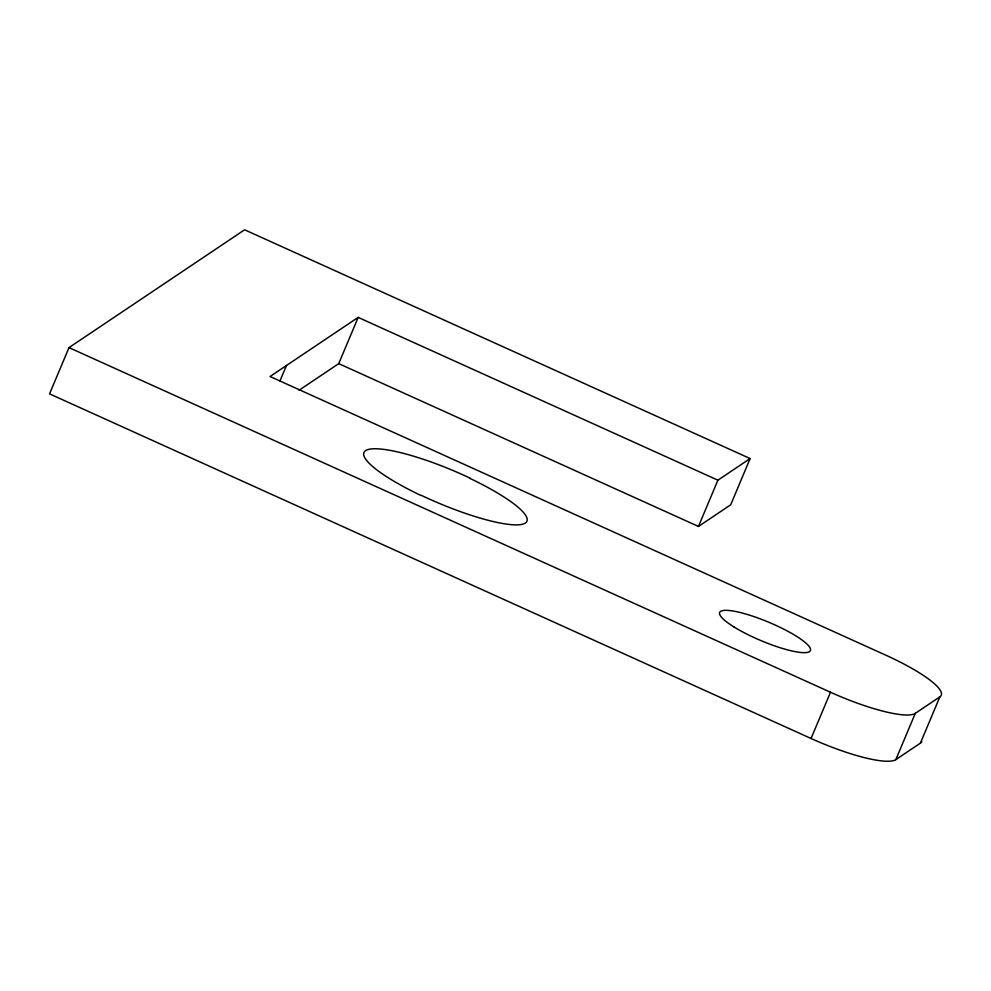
<?xml version="1.0" encoding="UTF-8"?>
<svg xmlns="http://www.w3.org/2000/svg" width="991" height="991" viewBox="0 0 991 991"><rect width="100%" height="100%" fill="white"/><g stroke="black" fill="none" stroke-linecap="round" stroke-linejoin="round"><path stroke-width="1.49" d="M299.059 390.256L338.736 363.635L698.457 526.444L730.689 504.815L750.125 458.56L244.616 229.788L68.998 347.606L49.55 393.861L811.059 738.493A76.852 15.583 22.8 0 0 895.839 759.614L920.404 743.139A76.852 15.583 22.8 0 0 921.803 741.528M279.945 380.94L286.51 365.468M338.736 363.635L358.172 317.393L717.893 480.189L750.125 458.56M698.457 526.444L717.893 480.189M811.059 738.493L830.495 692.238A76.852 15.583 22.8 0 0 915.288 713.359L939.84 696.884L920.404 743.139M895.839 759.614L915.288 713.359M358.172 317.393L270.048 376.506L885.768 655.162A76.852 15.583 22.8 0 1 939.827 696.884M68.998 347.606L830.495 692.238M420.927 495.463A88.422 17.925 22.8 0 1 367.438 449.753A88.422 17.925 22.8 0 1 470.019 478.133M469.647 478.257A88.422 17.689 22.9 0 1 523.545 523.917A88.422 17.689 22.9 0 1 421.286 495.327M733.873 626.882A49.191 9.972 22.8 0 0 809.35 651.706A49.191 9.972 22.8 0 0 751.946 615.931A49.191 9.972 22.8 0 0 733.873 626.882"/></g></svg>
